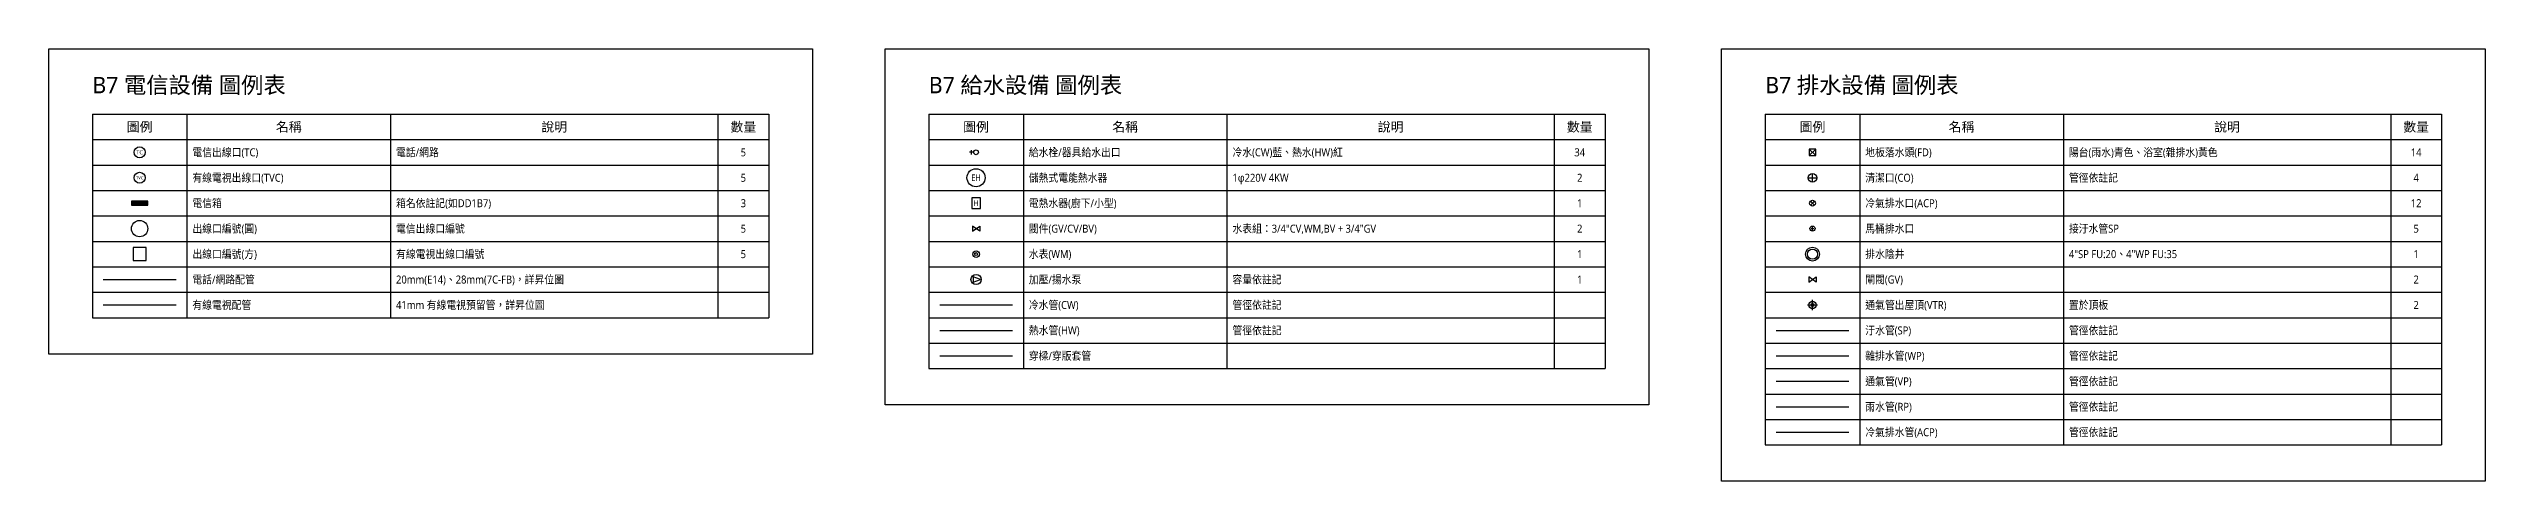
# Model space of a CAD drawing. Header units: centimetres. Extents: x 0 to 11300, y -1260 to 204.
# Drawn here: x 4600 to 11300, y -1190 to 0 of the extents above; entities that cross this region are included whole.
import ezdxf
from ezdxf.enums import TextEntityAlignment as Align

# ---------------------------------------------------------------- set-up
doc = ezdxf.new("R2010")
doc.units = ezdxf.units.CM
doc.header["$LTSCALE"] = 20
for name, color, linetype in [('A-圖例', 7, 'Continuous'), ('P-排水-VTR', 3, 'Continuous'), ('P-排水-冷氣ACP', 1, 'Continuous'), ('P-排水-汙水SP', 30, 'Continuous'), ('P-排水-通氣VP', 3, 'Continuous'), ('P-排水-雜排水WP', 2, 'Continuous'), ('P-排水-雨水RP', 4, 'Continuous'), ('P-給水-冷水', 4, 'Continuous'), ('P-給水-套管', 5, 'Continuous'), ('P-給水-水表', 2, 'Continuous'), ('P-給水-熱水', 1, 'Continuous'), ('P-給水-設備', 4, 'Continuous'), ('T-有線電視', 2, 'Continuous'), ('T-註記', 6, 'Continuous'), ('T-配管-有線電視', 1, 'Continuous'), ('T-配管-電話網路', 3, 'Continuous'), ('T-電信', 4, 'Continuous'), ('T-電信箱', 4, 'Continuous')]:
    doc.layers.add(name, color=color, linetype=linetype)
doc.styles.add('CHT', font='msjh.ttc')

# ---------------------------------------------------------------- blocks, each defined once
blk = doc.blocks.new('T_TC')
blk.add_circle((0, 0), 15)
at = {"style": 'CHT', "width": 0.85}
blk.add_text('TC', height=11, dxfattribs=at).set_placement((0, 0), align=Align.MIDDLE_CENTER)
blk = doc.blocks.new('T_TV')
blk.add_circle((0, 0), 15)
at = {"style": 'CHT', "width": 0.85}
blk.add_text('TVC', height=8.5, dxfattribs=at).set_placement((0, 0), align=Align.MIDDLE_CENTER)
blk = doc.blocks.new('T_BOX')
h = blk.add_hatch(color=256)
h.dxf.hatch_style = 1
h.paths.add_polyline_path([(-22.5, -5.5), (22.5, -5.5), (22.5, 5.5), (-22.5, 5.5)])
blk.add_lwpolyline([(-22.5, -5.5), (22.5, -5.5), (22.5, 5.5), (-22.5, 5.5)], close=True)
blk = doc.blocks.new('E_CKT')
blk.add_circle((0, 0), 22.5)
at = {"style": 'CHT', "width": 0.85}
blk.add_attdef('NO', text='', height=22, dxfattribs=at).set_placement((0, 0), align=Align.MIDDLE_CENTER)
blk = doc.blocks.new('T_NO')
blk.add_lwpolyline([(-18, -18), (18, -18), (18, 18), (-18, 18)], close=True)
at = {"style": 'CHT', "width": 0.85}
blk.add_attdef('NO', text='', height=22, dxfattribs=at).set_placement((0, 0), align=Align.MIDDLE_CENTER)
blk = doc.blocks.new('P_OUT')
for p, q in [((-6.5, 0), (-18, 0)), ((-13, -6), (-13, 6))]:
    blk.add_line(p, q)
blk.add_circle((0, 0), 6.5)
blk = doc.blocks.new('P_EH')
blk.add_circle((0, 0), 25)
at = {"style": 'CHT', "width": 0.85}
blk.add_text('EH', height=18, dxfattribs=at).set_placement((0, 0), align=Align.MIDDLE_CENTER)
blk = doc.blocks.new('P_HTR')
blk.add_lwpolyline([(-12, -15), (12, -15), (12, 15), (-12, 15)], close=True)
at = {"style": 'CHT', "width": 0.85}
blk.add_text('H', height=16, dxfattribs=at).set_placement((0, 0), align=Align.MIDDLE_CENTER)
blk = doc.blocks.new('P_GV')
blk.add_lwpolyline([(-10, -7), (10, 7), (10, -7), (-10, 7)], close=True)
blk = doc.blocks.new('P_WM')
for radius in [9, 4]:
    blk.add_circle((0, 0), radius)
blk = doc.blocks.new('P_PUMP')
blk.add_lwpolyline([(-8, -7), (12, 0), (-8, 7)], close=True)
blk.add_circle((0, 0), 14)
blk = doc.blocks.new('D_FD')
for p, q in [((-9, -9), (9, 9)), ((-9, 9), (9, -9))]:
    blk.add_line(p, q)
blk.add_lwpolyline([(-9, -9), (9, -9), (9, 9), (-9, 9)], close=True)
blk = doc.blocks.new('D_CO')
for p, q in [((-12, 0), (12, 0)), ((0, -12), (0, 12))]:
    blk.add_line(p, q)
blk.add_circle((0, 0), 12)
blk = doc.blocks.new('D_ACP')
for p, q in [((-5.7, -5.7), (5.7, 5.7)), ((-5.7, 5.7), (5.7, -5.7))]:
    blk.add_line(p, q)
blk.add_circle((0, 0), 8)
blk = doc.blocks.new('D_SPOUT')
for p, q in [((-4, 0), (4, 0)), ((0, -4), (0, 4))]:
    blk.add_line(p, q)
blk.add_circle((0, 0), 7)
blk = doc.blocks.new('D_MH')
for radius in [19, 14]:
    blk.add_circle((0, 0), radius)
blk = doc.blocks.new('D_GV')
blk.add_lwpolyline([(-10, -7), (10, 7), (10, -7), (-10, 7)], close=True)
blk = doc.blocks.new('D_VTR')
for p, q in [((-14, 0), (14, 0)), ((0, -14), (0, 14))]:
    blk.add_line(p, q)
for radius in [10, 4]:
    blk.add_circle((0, 0), radius)

msp = doc.modelspace()

# ---------------------------------------------------------------- linework, layer by layer
at = {"layer": 'A-圖例'}
for p, q in [((4720, -180), (6580, -180)), ((4720, -180), (4720, -740)), ((4980, -180), (4980, -740)), ((5540, -180), (5540, -740)), ((6440, -180), (6440, -740)), ((6580, -180), (6580, -740)), ((7020, -180), (8880, -180)), ((7020, -180), (7020, -880)), ((7280, -180), (7280, -880)), ((7840, -180), (7840, -880)), ((8740, -180), (8740, -880)), ((8880, -180), (8880, -880)), ((9320, -180), (11180, -180)), ((9320, -180), (9320, -1090)), ((9580, -180), (9580, -1090)), ((10140, -180), (10140, -1090)), ((11040, -180), (11040, -1090)), ((11180, -180), (11180, -1090)), ((4720, -250), (6580, -250)), ((7020, -250), (8880, -250)), ((9320, -250), (11180, -250)), ((4720, -320), (6580, -320)), ((7020, -320), (8880, -320)), ((9320, -320), (11180, -320)), ((4720, -390), (6580, -390)), ((7020, -390), (8880, -390)), ((9320, -390), (11180, -390)), ((4720, -460), (6580, -460)), ((7020, -460), (8880, -460)), ((9320, -460), (11180, -460)), ((4720, -530), (6580, -530)), ((7020, -530), (8880, -530)), ((9320, -530), (11180, -530)), ((4720, -600), (6580, -600)), ((7020, -600), (8880, -600)), ((9320, -600), (11180, -600)), ((4720, -670), (6580, -670)), ((7020, -670), (8880, -670)), ((9320, -670), (11180, -670)), ((4720, -740), (6580, -740)), ((7020, -740), (8880, -740)), ((9320, -740), (11180, -740)), ((7020, -810), (8880, -810)), ((9320, -810), (11180, -810)), ((7020, -880), (8880, -880)), ((9320, -880), (11180, -880)), ((9320, -950), (11180, -950)), ((9320, -1020), (11180, -1020)), ((9320, -1090), (11180, -1090))]:
    msp.add_line(p, q, dxfattribs=at)
for points in [[(4600, 0), (6700, 0), (6700, -840), (4600, -840)], [(6900, 0), (9000, 0), (9000, -980), (6900, -980)], [(9200, 0), (11300, 0), (11300, -1190), (9200, -1190)]]:
    msp.add_lwpolyline(points, close=True, dxfattribs=at)
at = {"layer": 'P-排水-冷氣ACP'}
msp.add_line((9350, -1055), (9550, -1055), dxfattribs=at)
at = {"layer": 'P-排水-汙水SP'}
msp.add_line((9350, -775), (9550, -775), dxfattribs=at)
at = {"layer": 'P-排水-通氣VP'}
msp.add_line((9350, -915), (9550, -915), dxfattribs=at)
at = {"layer": 'P-排水-雜排水WP'}
msp.add_line((9350, -845), (9550, -845), dxfattribs=at)
at = {"layer": 'P-排水-雨水RP'}
msp.add_line((9350, -985), (9550, -985), dxfattribs=at)
at = {"layer": 'P-給水-冷水'}
msp.add_line((7050, -705), (7250, -705), dxfattribs=at)
at = {"layer": 'P-給水-套管'}
msp.add_line((7050, -845), (7250, -845), dxfattribs=at)
at = {"layer": 'P-給水-熱水'}
msp.add_line((7050, -775), (7250, -775), dxfattribs=at)
at = {"layer": 'T-配管-有線電視'}
msp.add_line((4750, -705), (4950, -705), dxfattribs=at)
at = {"layer": 'T-配管-電話網路'}
msp.add_line((4750, -635), (4950, -635), dxfattribs=at)

# ---------------------------------------------------------------- block references
at = {"layer": 'P-排水-VTR'}
msp.add_blockref('D_VTR', (9450, -705), dxfattribs=at)
at = {"layer": 'P-排水-冷氣ACP'}
msp.add_blockref('D_ACP', (9450, -425), dxfattribs=at)
at = {"layer": 'P-排水-汙水SP'}
for name, p in [('D_CO', (9450, -355)), ('D_SPOUT', (9450, -495)), ('D_MH', (9450, -565)), ('D_GV', (9450, -635))]:
    msp.add_blockref(name, p, dxfattribs=at)
at = {"layer": 'P-排水-雜排水WP'}
msp.add_blockref('D_FD', (9450, -285), dxfattribs=at)
at = {"layer": 'P-給水-水表'}
for name, p in [('P_GV', (7150, -495)), ('P_WM', (7150, -565))]:
    msp.add_blockref(name, p, dxfattribs=at)
at = {"layer": 'P-給水-熱水'}
msp.add_blockref('P_EH', (7150, -355), dxfattribs=at)
at = {"layer": 'P-給水-設備'}
for name, p in [('P_OUT', (7150, -285)), ('P_HTR', (7150, -425)), ('P_PUMP', (7150, -635))]:
    msp.add_blockref(name, p, dxfattribs=at)
at = {"layer": 'T-有線電視'}
msp.add_blockref('T_TV', (4850, -355), dxfattribs=at)
at = {"layer": 'T-註記'}
for name, p in [('E_CKT', (4850, -495)), ('T_NO', (4850, -565))]:
    msp.add_blockref(name, p, dxfattribs=at)
at = {"layer": 'T-電信'}
msp.add_blockref('T_TC', (4850, -285), dxfattribs=at)
at = {"layer": 'T-電信箱'}
msp.add_blockref('T_BOX', (4850, -425), dxfattribs=at)

# ---------------------------------------------------------------- texts
at = {"layer": 'A-圖例', "style": 'CHT'}
for s, p in [('B7 電信設備 圖例表', (4720, -100)), ('B7 給水設備 圖例表', (7020, -100)), ('B7 排水設備 圖例表', (9320, -100))]:
    msp.add_text(s, height=45, dxfattribs=at).set_placement(p, align=Align.MIDDLE_LEFT)
for s, p in [('圖例', (4850, -215)), ('名稱', (5260, -215)), ('說明', (5990, -215)), ('數量', (6510, -215)), ('圖例', (7150, -215)), ('名稱', (7560, -215)), ('說明', (8290, -215)), ('數量', (8810, -215)), ('圖例', (9450, -215)), ('名稱', (9860, -215)), ('說明', (10590, -215)), ('數量', (11110, -215))]:
    msp.add_text(s, height=26, dxfattribs=at).set_placement(p, align=Align.MIDDLE_CENTER)
at = {"layer": 'A-圖例', "style": 'CHT', "width": 0.9}
for s, p in [('電信出線口(TC)', (4995, -285)), ('電話/網路', (5555, -285)), ('給水栓/器具給水出口', (7295, -285)), ('冷水(CW)藍、熱水(HW)紅', (7855, -285)), ('地板落水頭(FD)', (9595, -285)), ('陽台(雨水)青色、浴室(雜排水)黃色', (10155, -285)), ('有線電視出線口(TVC)', (4995, -355)), ('儲熱式電能熱水器', (7295, -355)), ('1φ220V 4KW', (7855, -355)), ('清潔口(CO)', (9595, -355)), ('管徑依註記', (10155, -355)), ('電信箱', (4995, -425)), ('箱名依註記(如DD1B7)', (5555, -425)), ('電熱水器(廚下/小型)', (7295, -425)), ('冷氣排水口(ACP)', (9595, -425)), ('出線口編號(圓)', (4995, -495)), ('電信出線口編號', (5555, -495)), ('閥件(GV/CV/BV)', (7295, -495)), ('水表組：3/4"CV,WM,BV + 3/4"GV', (7855, -495)), ('馬桶排水口', (9595, -495)), ('接汙水管SP', (10155, -495)), ('出線口編號(方)', (4995, -565)), ('有線電視出線口編號', (5555, -565)), ('水表(WM)', (7295, -565)), ('排水陰井', (9595, -565)), ('4"SP FU:20、4"WP FU:35', (10155, -565)), ('電話/網路配管', (4995, -635)), ('20mm(E14)、28mm(7C-FB)，詳昇位圖', (5555, -635)), ('加壓/揚水泵', (7295, -635)), ('容量依註記', (7855, -635)), ('閘閥(GV)', (9595, -635)), ('有線電視配管', (4995, -705)), ('41mm 有線電視預留管，詳昇位圖', (5555, -705)), ('冷水管(CW)', (7295, -705)), ('管徑依註記', (7855, -705)), ('通氣管出屋頂(VTR)', (9595, -705)), ('置於頂板', (10155, -705)), ('熱水管(HW)', (7295, -775)), ('管徑依註記', (7855, -775)), ('汙水管(SP)', (9595, -775)), ('管徑依註記', (10155, -775)), ('穿樑/穿版套管', (7295, -845)), ('雜排水管(WP)', (9595, -845)), ('管徑依註記', (10155, -845)), ('通氣管(VP)', (9595, -915)), ('管徑依註記', (10155, -915)), ('雨水管(RP)', (9595, -985)), ('管徑依註記', (10155, -985)), ('冷氣排水管(ACP)', (9595, -1055)), ('管徑依註記', (10155, -1055))]:
    msp.add_text(s, height=22, dxfattribs=at).set_placement(p, align=Align.MIDDLE_LEFT)
for s, p in [('5', (6510, -285)), ('34', (8810, -285)), ('14', (11110, -285)), ('5', (6510, -355)), ('2', (8810, -355)), ('4', (11110, -355)), ('3', (6510, -425)), ('1', (8810, -425)), ('12', (11110, -425)), ('5', (6510, -495)), ('2', (8810, -495)), ('5', (11110, -495)), ('5', (6510, -565)), ('1', (8810, -565)), ('1', (11110, -565)), ('1', (8810, -635)), ('2', (11110, -635)), ('2', (11110, -705))]:
    msp.add_text(s, height=22, dxfattribs=at).set_placement(p, align=Align.MIDDLE_CENTER)

doc.saveas('drawing.dxf')
